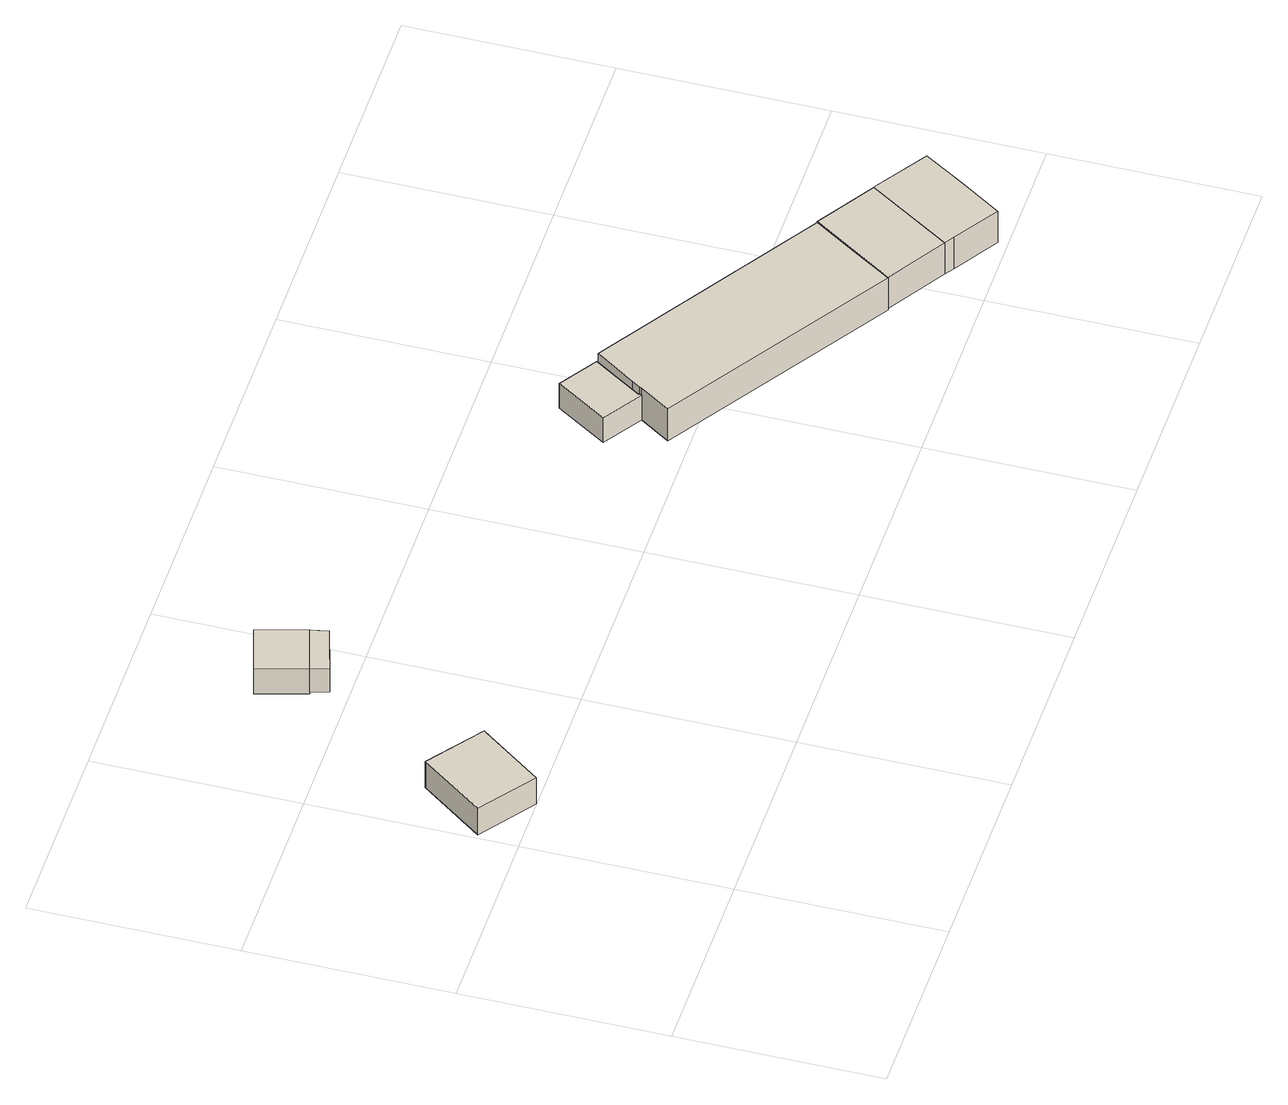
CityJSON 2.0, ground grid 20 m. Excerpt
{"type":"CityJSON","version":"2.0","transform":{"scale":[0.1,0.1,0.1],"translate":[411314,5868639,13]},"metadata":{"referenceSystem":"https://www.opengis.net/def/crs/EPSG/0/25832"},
"CityObjects":{
"building1":{"type":"Building","attributes":{"Gemeindeschluessel":"03454033","AbsoluteHoehe":"13.908","MittlereTraufHoehe":"17.056","Firsthoehe":"17.056","function":"31001_2000","roofType":"1000","measuredHeight":3.15},"address":[{"country":"Germany","locality":"Lorup"}],"geometry":[{"type":"MultiSurface","lod":"1","boundaries":[[[0,1,2,3]],[[4,5,6,7]],[[4,7,3,2]],[[5,4,2,1]],[[6,5,1,0]],[[7,6,0,3]]]}]},
"building2":{"type":"Building","attributes":{"Gemeindeschluessel":"03454033","AbsoluteHoehe":"13.853","MittlereTraufHoehe":"16.146","Firsthoehe":"17.436","function":"51009_1610","roofType":"3100","measuredHeight":3.58},"address":[{"country":"Germany","locality":"Lorup"}],"geometry":[{"type":"MultiSurface","lod":"1","boundaries":[[[8,9,10,11]],[[12,13,14,15]],[[12,15,11,10]],[[13,12,10,9]],[[14,13,9,8]],[[15,14,8,11]]]}]},
"building3":{"type":"Building","attributes":{"Gemeindeschluessel":"03454033","AbsoluteHoehe":"13.74","MittlereTraufHoehe":"16.146","Firsthoehe":"17.436","function":"31001_2000","roofType":"3100","measuredHeight":3.7},"address":[{"country":"Germany","locality":"Lorup"}],"geometry":[{"type":"MultiSurface","lod":"1","boundaries":[[[16,8,11,17]],[[18,19,20,21]],[[18,21,17,11]],[[19,18,11,8]],[[20,19,8,16]],[[21,20,16,17]]]}]},
"building4":{"type":"Building","attributes":{"Gemeindeschluessel":"03454033","AbsoluteHoehe":"13.842","MittlereTraufHoehe":"16.834","Firsthoehe":"16.834","function":"31001_2000","roofType":"1000","measuredHeight":2.99},"address":[{"country":"Germany","locality":"Lorup"}],"geometry":[{"type":"MultiSurface","lod":"1","boundaries":[[[22,23,24,25,26,27]],[[28,29,30,31,32,33]],[[28,33,27,26]],[[29,28,26,25]],[[30,29,25,24]],[[31,30,24,23]],[[32,31,23,22]],[[33,32,22,27]]]}]},
"building5":{"type":"Building","attributes":{"Gemeindeschluessel":"03454033","AbsoluteHoehe":"13.792","MittlereTraufHoehe":"17.554","Firsthoehe":"18.592","function":"31001_2000","roofType":"3100","measuredHeight":4.8},"address":[{"country":"Germany","locality":"Lorup"}],"children":["building5-1"],"geometry":[{"type":"MultiSurface","lod":"1","boundaries":[[[34,35,36,37,38,39,40,41]],[[31,30,42,43,44,45,46,47]],[[31,47,41,40]],[[30,31,40,39]],[[38,48,49,39]],[[37,50,48,38]],[[44,43,37,36]],[[45,44,36,35]],[[46,45,35,34]],[[47,46,34,41]],[[48,42,30,49]],[[43,42,48,50]]]}]},
"building5-1":{"type":"BuildingPart","attributes":{"AbsoluteHoehe":"13.792","MittlereTraufHoehe":"16.725","Firsthoehe":"16.725","roofType":"1000","measuredHeight":2.93},"parents":["building5"],"geometry":[{"type":"MultiSurface","lod":"1","boundaries":[[[49,50,51,52]],[[28,43,30,29]],[[28,29,52,51]],[[43,28,51,50]],[[29,30,49,52]],[[49,30,42,48]],[[48,42,43,50]]]}]},
"building6":{"type":"Building","attributes":{"Gemeindeschluessel":"03454033","AbsoluteHoehe":"13.989","MittlereTraufHoehe":"17.085","Firsthoehe":"18.53","function":"31001_2000","roofType":"3100","measuredHeight":4.54},"address":[{"country":"Germany","locality":"Lorup"}],"geometry":[{"type":"MultiSurface","lod":"1","boundaries":[[[53,54,55,56]],[[57,58,59,60]],[[57,60,56,55]],[[58,57,55,54]],[[59,58,54,53]],[[60,59,53,56]]]}]},
"building7":{"type":"Building","attributes":{"Gemeindeschluessel":"03454033","AbsoluteHoehe":"14.031","MittlereTraufHoehe":"17.423","Firsthoehe":"18.536","function":"31001_2000","roofType":"3100","measuredHeight":4.51},"address":[{"country":"Germany","locality":"Lorup"}],"geometry":[{"type":"MultiSurface","lod":"1","boundaries":[[[61,62,63,64,55,65,54,66]],[[58,67,57,68,69,70,71,72]],[[58,72,66,54]],[[67,58,54,65]],[[57,67,65,55]],[[68,57,55,64]],[[69,68,64,63]],[[70,69,63,62]],[[71,70,62,61]],[[72,71,61,66]]]}]}
},
"vertices":[
[3,239,41],[56,200,41],[102,262,41],[49,301,41],[102,262,9],[56,200,9],[3,239,9],[49,301,9],
[140,435,38],[145,418,38],[192,432,38],[188,449,38],[192,432,9],[145,418,9],[140,435,9],[188,449,9],
[126,483,38],[174,497,38],[188,449,7],[140,435,7],[126,483,7],[174,497,7],
[527,275,38],[565,250,38],[566,252,38],[565,253,38],[596,301,38],[559,325,38],[596,301,8],[565,253,8],[566,252,8],[565,250,8],[527,275,8],[559,325,8],
[764,79,47],[790,120,47],[816,160,47],[597,300,47],[571,260,47],[566,252,47],[565,250,47],[545,220,47],[571,260,8],[597,300,8],[816,160,8],[790,120,8],[764,79,8],[545,220,8],[571,260,37],[566,252,37],[597,300,37],
[596,301,37],[565,253,37],
[764,79,48],[821,43,48],[873,124,48],[816,160,48],[873,124,10],[821,43,10],[764,79,10],[816,160,10],
[874,9,48],[900,49,48],[926,90,48],[874,124,48],[847,83,48],[830,37,48],[847,83,10],[874,124,10],[926,90,10],[900,49,10],[874,9,10],[830,37,10]
]}
